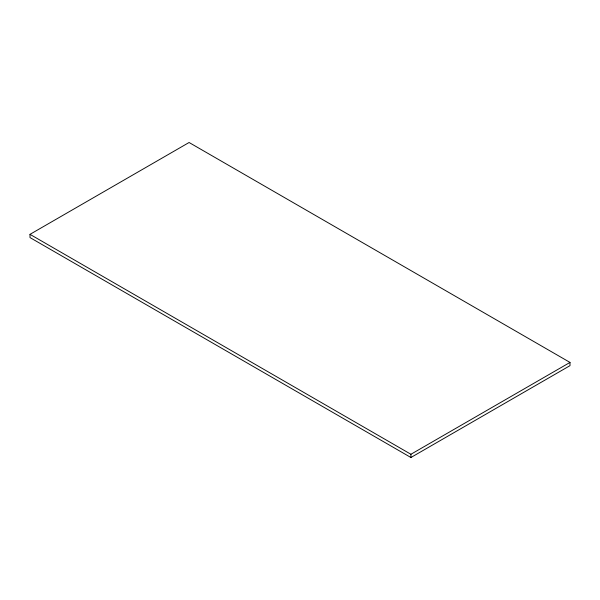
<?xml version="1.0" encoding="UTF-8"?>
<svg xmlns="http://www.w3.org/2000/svg" width="600" height="600" viewBox="0 0 600 600"><rect width="100%" height="100%" fill="white"/><g stroke="black" fill="none" stroke-linecap="round" stroke-linejoin="round"><path stroke-width="0.9" d="M30 234.345L189.083 142.5L570 362.423L570 365.655L410.918 457.5L30 237.577L30 234.345L410.918 454.268L570 362.423M410.918 454.268L410.918 457.5"/></g></svg>
